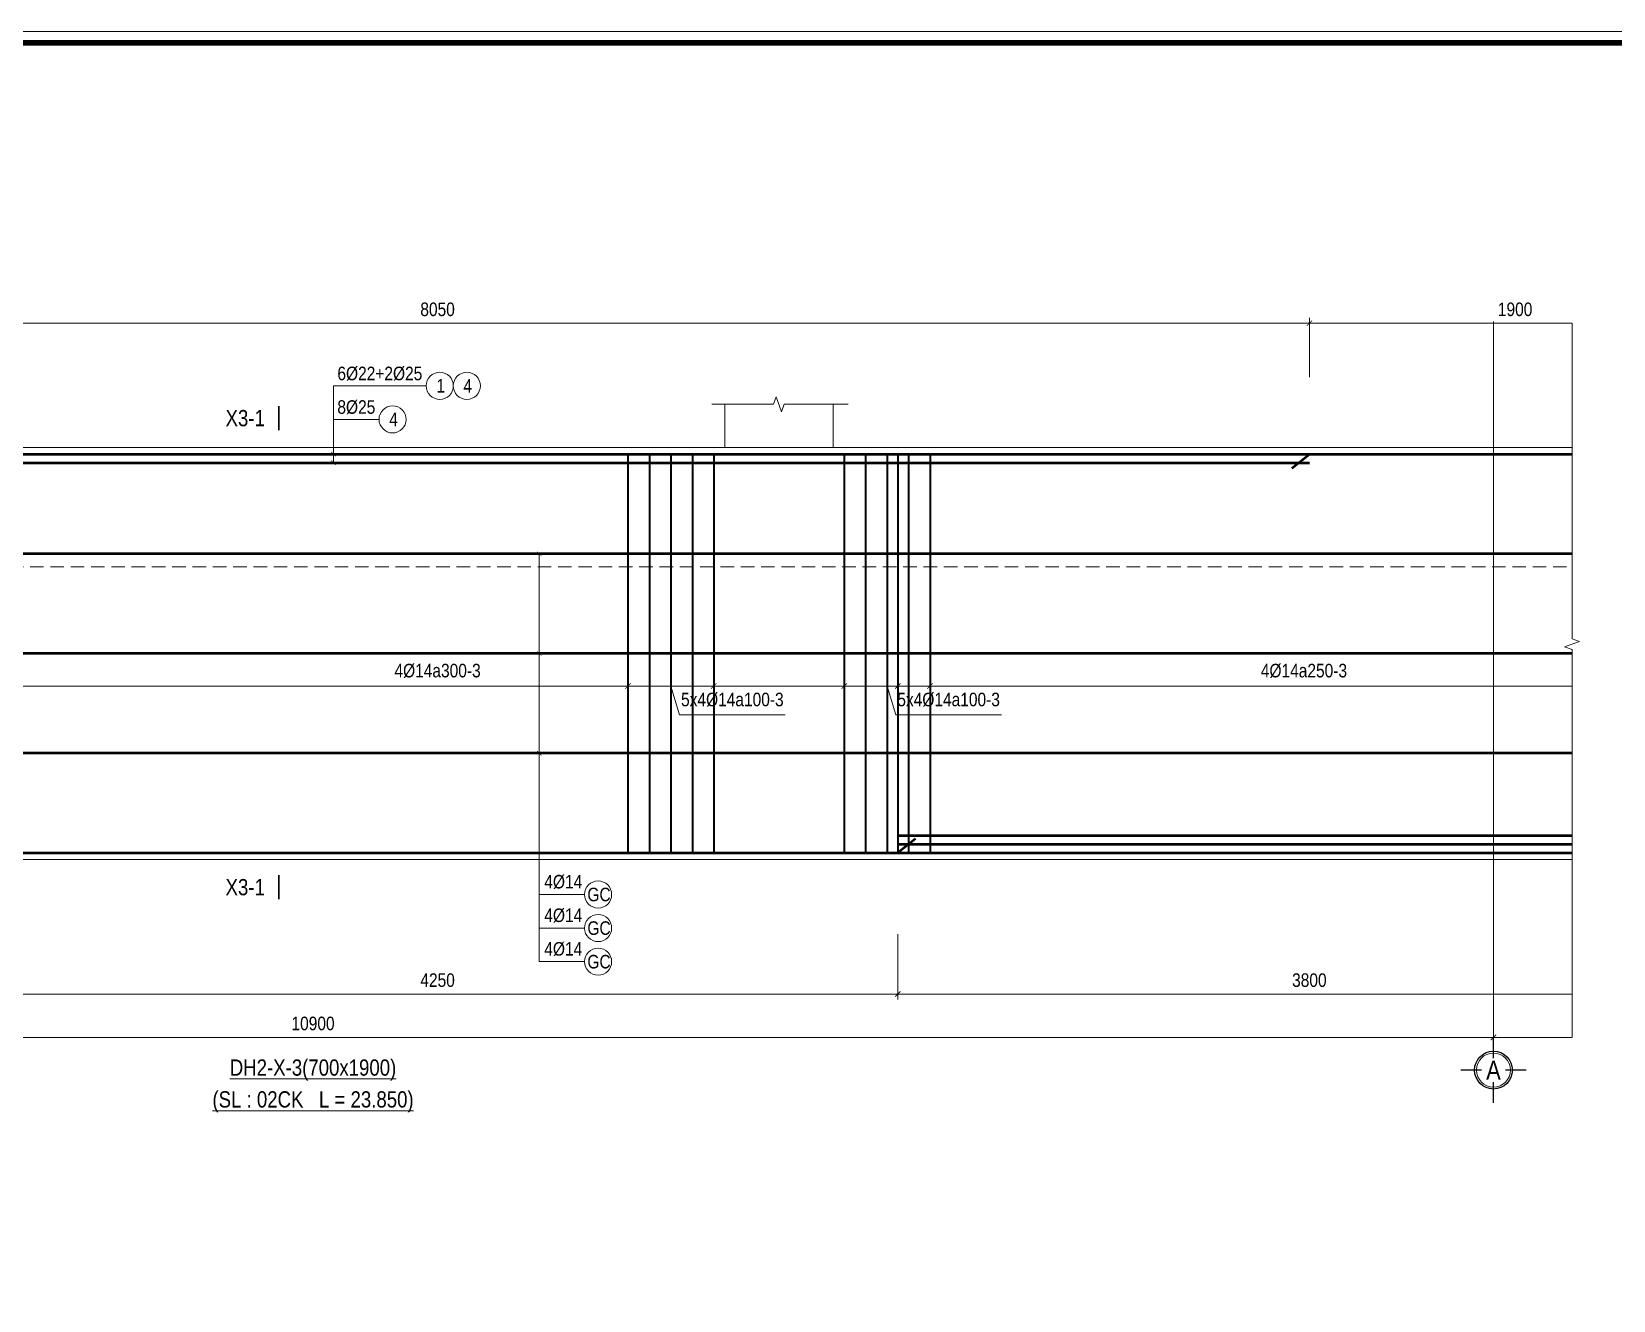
# Model space of a CAD drawing. Header units: millimetres. Extents: x 3014920 to 3563667, y -1638653 to -1356471.
# Drawn here: x 3047364 to 3054667, y -1592170 to -1586316 of the extents above; entities that cross this region are included whole.
import ezdxf
from ezdxf.enums import TextEntityAlignment as Align
from ezdxf.xclip import XClip

# ---------------------------------------------------------------- set-up
doc = ezdxf.new("R2010")
doc.units = ezdxf.units.MM
doc.header["$MEASUREMENT"] = 0
doc.header["$XCLIPFRAME"] = 0
doc.header["$PDMODE"] = 2
for name, pattern in [('6 TANG DIEN HINH 14-15$0$ACAD_ISO10W100', [18, 12, -3, 0, -3]), ('ACAD_ISO04W100', [30, 24, -3, 0, -3]), ('HIDDEN', [0.375, 0.25, -0.125])]:
    doc.linetypes.add(name, pattern=pattern)
doc.layers.get('0').update_dxf_attribs({"lineweight": 9})
doc.layers.get('Defpoints').update_dxf_attribs({"color": 10, "lineweight": 0})
for name, color, linetype, lineweight in [('2', 2, 'Continuous', 20), ('CDAI', 21, 'Continuous', 40), ('CTHEP', 50, 'Continuous', 50), ('DBAO', 90, 'Continuous', 13), ('DGIONG', 130, 'Continuous', 13), ('KTH', 154, 'Continuous', 9), ('Net khuat', 8, 'HIDDEN', 13), ('TEXT', 7, 'Continuous', 15), ('TRUC', 251, 'ACAD_ISO04W100', 9)]:
    doc.layers.add(name, color=color, linetype=linetype, lineweight=lineweight)
doc.layers.add('8', color=8, linetype='Continuous')
doc.styles.add('HELVECONDENSE', font='VHELVCN_0.TTF')
doc.styles.add('Star-HelCon', font='VHELVCN_0.TTF')
doc.styles.add('TTP-HelCon', font='VHELVCN_0.TTF')
doc.styles.add('VNI-HELVE-CONDENSE', font='VHELVCN_0.TTF')
doc.dimstyles.new('kc-25', dxfattribs={"dimtxt": 62.5, "dimasz": 20, "dimexe": 20, "dimexo": 50, "dimgap": 25, "dimtad": 3, "dimdec": 0, "dimzin": 0, "dimdsep": 46, "dimtxsty": 'VNI-HELVE-CONDENSE', "dimblk": 'DIM', "dimcen": 2.5, "dimclrd": 256, "dimclre": 154, "dimclrt": 7, "dimaunit": 1, "dimadec": 0, "dimazin": 0, "dimtfac": 1, "dimtdec": 0, "dimtix": 1, "dimtmove": 0, "dimatfit": 3, "dimldrblk": 'DOT', "dimfxl": 1, "dimtolj": 1, "dimtzin": 0, "dimarcsym": 0})
doc.dimstyles.new('TTP-25', dxfattribs={"dimscale": 25, "dimtxt": 2.5, "dimasz": 1, "dimexe": 1, "dimexo": 1, "dimgap": 0.09, "dimtad": 0, "dimdec": 4, "dimrnd": 1, "dimzin": 9, "dimdsep": 46, "dimtxsty": 'TTP-HelCon', "dimblk": 'ARCHTICK', "dimcen": 0.09, "dimdle": 1.5, "dimclrd": 256, "dimclre": 256, "dimclrt": 7, "dimadec": 0, "dimazin": 0, "dimtfac": 1, "dimtdec": 4, "dimtmove": 0, "dimatfit": 3, "dimldrblk": 'ARCHTICK', "dimfxl": 1, "dimtvp": 1, "dimtolj": 1, "dimtzin": 0, "dimarcsym": 0})

# ---------------------------------------------------------------- blocks, each defined once
blk = doc.blocks.new('_ArchTick')
at = {"color": 0, "linetype": 'ByBlock', "const_width": 0.15}
blk.add_lwpolyline([(-0.5, -0.5), (0.5, 0.5)], dxfattribs=at)
blk = doc.blocks.new('*D1165')
at = {"layer": 'Defpoints', "color": 0, "transparency": 16777216}
for p in [(46.7, -473.4), (10946.7, -473.4), (46.7, -974.4)]:
    blk.add_point(p, dxfattribs=at)
at = {"layer": 'KTH', "lineweight": -2, "transparency": 16777216}
for p, q in [((46.7, -498.4), (46.7, -999.4)), ((10946.7, -498.4), (10946.7, -999.4)), ((10984.2, -974.4), (9.2, -974.4))]:
    blk.add_line(p, q, dxfattribs=at)
at = {"layer": 'KTH', "lineweight": -2, "transparency": 16777216, "xscale": 25, "yscale": 25, "zscale": 25, "rotation": 180}
blk.add_blockref('_ArchTick', (46.7, -974.4), dxfattribs=at)
at = {"layer": 'KTH', "lineweight": -2, "transparency": 16777216, "xscale": 25, "yscale": 25, "zscale": 25}
blk.add_blockref('_ArchTick', (10946.7, -974.4), dxfattribs=at)
at = {"layer": 'KTH', "color": 7, "transparency": 16777216, "insert": (5496.7, -910.5), "char_height": 62.5, "attachment_point": 5, "style": 'TTP-HelCon'}
blk.add_mtext('\\A1;10900', dxfattribs=at)
blk = doc.blocks.new('*D1166')
at = {"layer": 'Defpoints', "color": 0, "transparency": 16777216}
for p in [(2046.7, 2321), (2046.7, 2047), (10096.7, 2047)]:
    blk.add_point(p, dxfattribs=at)
at = {"layer": 'KTH', "lineweight": -2, "transparency": 16777216}
for p, q in [((2046.7, 2072), (2046.7, 2346)), ((10096.7, 2072), (10096.7, 2346)), ((10134.2, 2321), (2009.2, 2321))]:
    blk.add_line(p, q, dxfattribs=at)
at = {"layer": 'KTH', "lineweight": -2, "transparency": 16777216, "xscale": 25, "yscale": 25, "zscale": 25, "rotation": 180}
blk.add_blockref('_ArchTick', (2046.7, 2321), dxfattribs=at)
at = {"layer": 'KTH', "lineweight": -2, "transparency": 16777216, "xscale": 25, "yscale": 25, "zscale": 25}
blk.add_blockref('_ArchTick', (10096.7, 2321), dxfattribs=at)
at = {"layer": 'KTH', "color": 7, "transparency": 16777216, "insert": (6071.7, 2384.9), "char_height": 62.5, "attachment_point": 5, "style": 'TTP-HelCon'}
blk.add_mtext('\\A1;8050', dxfattribs=at)
blk = doc.blocks.new('*D1169')
at = {"layer": 'Defpoints', "color": 0, "transparency": 16777216}
for p in [(3946.7, -473.4), (8196.7, -473.4), (8196.7, -774.4)]:
    blk.add_point(p, dxfattribs=at)
at = {"layer": 'KTH', "lineweight": -2, "transparency": 16777216}
for p, q in [((3946.7, -498.4), (3946.7, -799.4)), ((8196.7, -498.4), (8196.7, -799.4)), ((3909.2, -774.4), (8234.2, -774.4))]:
    blk.add_line(p, q, dxfattribs=at)
at = {"layer": 'KTH', "lineweight": -2, "transparency": 16777216, "xscale": 25, "yscale": 25, "zscale": 25, "rotation": 180}
blk.add_blockref('_ArchTick', (3946.7, -774.4), dxfattribs=at)
at = {"layer": 'KTH', "lineweight": -2, "transparency": 16777216, "xscale": 25, "yscale": 25, "zscale": 25}
blk.add_blockref('_ArchTick', (8196.7, -774.4), dxfattribs=at)
at = {"layer": 'KTH', "color": 7, "transparency": 16777216, "insert": (6071.7, -710.6), "char_height": 62.5, "attachment_point": 5, "style": 'TTP-HelCon'}
blk.add_mtext('\\A1;4250', dxfattribs=at)
blk = doc.blocks.new('*D1171')
at = {"layer": 'Defpoints', "color": 0, "transparency": 16777216}
for p in [(3946.7, 1144.2), (8196.7, 1144.2), (8196.7, 647)]:
    blk.add_point(p, dxfattribs=at)
at = {"layer": 'KTH', "lineweight": -2, "transparency": 16777216}
for p, q in [((3946.7, 1119.2), (3946.7, 622)), ((8196.7, 1119.2), (8196.7, 622)), ((3909.2, 647), (8234.2, 647))]:
    blk.add_line(p, q, dxfattribs=at)
at = {"layer": 'KTH', "lineweight": -2, "transparency": 16777216, "xscale": 25, "yscale": 25, "zscale": 25, "rotation": 180}
blk.add_blockref('_ArchTick', (3946.7, 647), dxfattribs=at)
at = {"layer": 'KTH', "lineweight": -2, "transparency": 16777216, "xscale": 25, "yscale": 25, "zscale": 25}
blk.add_blockref('_ArchTick', (8196.7, 647), dxfattribs=at)
at = {"layer": 'KTH', "color": 7, "transparency": 16777216, "insert": (6071.7, 717), "char_height": 62.5, "attachment_point": 5, "style": 'TTP-HelCon'}
blk.add_mtext('\\A1;4Þ14a300-3', dxfattribs=at)
blk = doc.blocks.new('dau truc')
blk.add_circle((0, 0), 180)
at = {"layer": '8'}
for p, q in [((0, 127), (0, 345)), ((-127, 0), (-345, 0)), ((0, -345), (0, -127)), ((345, 0), (127, 0))]:
    blk.add_line(p, q, dxfattribs=at)
blk.add_circle((0, 0), 200, dxfattribs=at)
at = {"layer": 'TEXT', "style": 'HELVECONDENSE'}
blk.add_attdef('A', text='', height=233, dxfattribs=at).set_placement((0, 0), align=Align.MIDDLE)
blk = doc.blocks.new('DIM')
h = blk.add_hatch(color=1)
h.paths.add_polyline_path([(0.49, 0.29, 1), (0.29, 0.49), (-0.19, 0), (0.19, 0)])
h.paths.add_polyline_path([(0.19, 0), (-0.19, 0), (-0.49, -0.29, 1), (-0.29, -0.49)])
at = {"color": 9}
for p, q in [((-0.19, 0), (-1.5, 0)), ((0.19, 0), (1.5, 0))]:
    blk.add_line(p, q, dxfattribs=at)
at = {"color": 1}
for p, q in [((-0.49, -0.29), (0.29, 0.49)), ((-0.29, -0.49), (0.49, 0.29)), ((-0.19, 0), (0.19, 0))]:
    blk.add_line(p, q, dxfattribs=at)
blk.add_arc((-0.39, -0.39), 0.138, 135, 315, dxfattribs=at)
blk = doc.blocks.new('*D1176')
at = {"layer": 'Defpoints', "color": 0, "transparency": 16777216}
for p in [(8196.7, 1144.2), (11946.7, 1144.2), (8196.7, 647)]:
    blk.add_point(p, dxfattribs=at)
at = {"layer": 'KTH', "lineweight": -2, "transparency": 16777216}
for p, q in [((8196.7, 1119.2), (8196.7, 622)), ((11946.7, 1119.2), (11946.7, 622)), ((11984.2, 647), (8159.2, 647))]:
    blk.add_line(p, q, dxfattribs=at)
at = {"layer": 'KTH', "lineweight": -2, "transparency": 16777216, "xscale": 25, "yscale": 25, "zscale": 25, "rotation": 180}
blk.add_blockref('_ArchTick', (8196.7, 647), dxfattribs=at)
at = {"layer": 'KTH', "lineweight": -2, "transparency": 16777216, "xscale": 25, "yscale": 25, "zscale": 25}
blk.add_blockref('_ArchTick', (11946.7, 647), dxfattribs=at)
at = {"layer": 'KTH', "color": 7, "transparency": 16777216, "insert": (10071.7, 717), "char_height": 62.5, "attachment_point": 5, "style": 'TTP-HelCon'}
blk.add_mtext('\\A1;4Þ14a250-3', dxfattribs=at)
blk = doc.blocks.new('*D1177')
at = {"layer": 'Defpoints', "color": 0, "transparency": 16777216}
for p in [(11996.7, 2321), (10096.7, 2047), (11996.7, 2047)]:
    blk.add_point(p, dxfattribs=at)
at = {"layer": 'KTH', "lineweight": -2, "transparency": 16777216}
for p, q in [((10096.7, 2072), (10096.7, 2346)), ((11996.7, 2072), (11996.7, 2346)), ((10059.2, 2321), (12034.2, 2321))]:
    blk.add_line(p, q, dxfattribs=at)
at = {"layer": 'KTH', "lineweight": -2, "transparency": 16777216, "xscale": 25, "yscale": 25, "zscale": 25, "rotation": 180}
blk.add_blockref('_ArchTick', (10096.7, 2321), dxfattribs=at)
at = {"layer": 'KTH', "lineweight": -2, "transparency": 16777216, "xscale": 25, "yscale": 25, "zscale": 25}
blk.add_blockref('_ArchTick', (11996.7, 2321), dxfattribs=at)
at = {"layer": 'KTH', "color": 7, "transparency": 16777216, "insert": (11046.7, 2384.9), "char_height": 62.5, "attachment_point": 5, "style": 'TTP-HelCon'}
blk.add_mtext('\\A1;1900', dxfattribs=at)
blk = doc.blocks.new('*D1181')
at = {"layer": 'Defpoints', "color": 0, "transparency": 16777216}
for p in [(8196.7, -473.4), (11996.7, -473.4), (8196.7, -774.4)]:
    blk.add_point(p, dxfattribs=at)
at = {"layer": 'KTH', "lineweight": -2, "transparency": 16777216}
for p, q in [((8196.7, -498.4), (8196.7, -799.4)), ((11996.7, -498.4), (11996.7, -799.4)), ((12034.2, -774.4), (8159.2, -774.4))]:
    blk.add_line(p, q, dxfattribs=at)
at = {"layer": 'KTH', "lineweight": -2, "transparency": 16777216, "xscale": 25, "yscale": 25, "zscale": 25, "rotation": 180}
blk.add_blockref('_ArchTick', (8196.7, -774.4), dxfattribs=at)
at = {"layer": 'KTH', "lineweight": -2, "transparency": 16777216, "xscale": 25, "yscale": 25, "zscale": 25}
blk.add_blockref('_ArchTick', (11996.7, -774.4), dxfattribs=at)
at = {"layer": 'KTH', "color": 7, "transparency": 16777216, "insert": (10096.7, -710.6), "char_height": 62.5, "attachment_point": 5, "style": 'TTP-HelCon'}
blk.add_mtext('\\A1;3800', dxfattribs=at)
blk = doc.blocks.new('*D1184')
at = {"layer": 'Defpoints', "color": 0, "transparency": 16777216}
for p in [(10946.7, -473.4), (23196.7, -473.4), (23196.7, -974.4)]:
    blk.add_point(p, dxfattribs=at)
at = {"layer": 'KTH', "lineweight": -2, "transparency": 16777216}
for p, q in [((10946.7, -498.4), (10946.7, -999.4)), ((23196.7, -498.4), (23196.7, -999.4)), ((10909.2, -974.4), (23234.2, -974.4))]:
    blk.add_line(p, q, dxfattribs=at)
at = {"layer": 'KTH', "lineweight": -2, "transparency": 16777216, "xscale": 25, "yscale": 25, "zscale": 25, "rotation": 180}
blk.add_blockref('_ArchTick', (10946.7, -974.4), dxfattribs=at)
at = {"layer": 'KTH', "lineweight": -2, "transparency": 16777216, "xscale": 25, "yscale": 25, "zscale": 25}
blk.add_blockref('_ArchTick', (23196.7, -974.4), dxfattribs=at)
at = {"layer": 'KTH', "color": 7, "transparency": 16777216, "insert": (17071.7, -910.5), "char_height": 62.5, "attachment_point": 5, "style": 'TTP-HelCon'}
blk.add_mtext('\\A1;12250', dxfattribs=at)
blk = doc.blocks.new('MC')
at = {"layer": 'CTHEP', "const_width": 10, "elevation": 0}
blk.add_lwpolyline([(36.4, 150), (36.4, 0)], dxfattribs=at)
at = {"layer": 'TEXT', "style": 'TTP-HelCon'}
blk.add_attdef('A', text='', height=100, dxfattribs=at).set_placement((-50, 25.5), align=Align.RIGHT)
blk = doc.blocks.new('*D1192')
at = {"layer": 'Defpoints', "color": 0, "transparency": 16777216}
for p in [(6950.9, 1144.2), (7346.7, 1119.2), (7346.7, 647)]:
    blk.add_point(p, dxfattribs=at)
at = {"layer": 'KTH', "lineweight": -2, "transparency": 16777216}
for p, q in [((6950.9, 1119.2), (6950.9, 622)), ((7346.7, 1094.2), (7346.7, 622)), ((6913.4, 647), (7384.2, 647)), ((7148.8, 647), (7188.8, 513.8)), ((7188.8, 513.8), (7676.3, 513.8))]:
    blk.add_line(p, q, dxfattribs=at)
at = {"layer": 'KTH', "lineweight": -2, "transparency": 16777216, "xscale": 25, "yscale": 25, "zscale": 25, "rotation": 180}
blk.add_blockref('_ArchTick', (6950.9, 647), dxfattribs=at)
at = {"layer": 'KTH', "lineweight": -2, "transparency": 16777216, "xscale": 25, "yscale": 25, "zscale": 25}
blk.add_blockref('_ArchTick', (7346.7, 647), dxfattribs=at)
at = {"layer": 'KTH', "color": 7, "transparency": 16777216, "insert": (7432.6, 583.7), "char_height": 62.5, "attachment_point": 5, "style": 'TTP-HelCon'}
blk.add_mtext('\\A1;5x4Þ14a100-3', dxfattribs=at)
blk = doc.blocks.new('*D1193')
at = {"layer": 'Defpoints', "color": 0, "transparency": 16777216}
for p in [(7949.5, 1144.2), (8345.3, 1119.2), (8345.3, 647)]:
    blk.add_point(p, dxfattribs=at)
at = {"layer": 'KTH', "lineweight": -2, "transparency": 16777216}
for p, q in [((7949.5, 1119.2), (7949.5, 622)), ((8345.3, 1094.2), (8345.3, 622)), ((7912, 647), (8382.8, 647)), ((8147.4, 647), (8187.4, 513.8)), ((8187.4, 513.8), (8674.9, 513.8))]:
    blk.add_line(p, q, dxfattribs=at)
at = {"layer": 'KTH', "lineweight": -2, "transparency": 16777216, "xscale": 25, "yscale": 25, "zscale": 25, "rotation": 180}
blk.add_blockref('_ArchTick', (7949.5, 647), dxfattribs=at)
at = {"layer": 'KTH', "lineweight": -2, "transparency": 16777216, "xscale": 25, "yscale": 25, "zscale": 25}
blk.add_blockref('_ArchTick', (8345.3, 647), dxfattribs=at)
at = {"layer": 'KTH', "color": 7, "transparency": 16777216, "insert": (8431.2, 583.7), "char_height": 62.5, "attachment_point": 5, "style": 'TTP-HelCon'}
blk.add_mtext('\\A1;5x4Þ14a100-3', dxfattribs=at)
blk = doc.blocks.new('CHG_XX_Khung ten')
blk.add_lwpolyline([(15, 579), (826, 579), (826, 15), (15, 15)], close=True)
at = {"color": 4, "linetype": 'Continuous', "const_width": 1}
blk.add_lwpolyline([(17, 577), (824, 577), (824, 17), (17, 17)], close=True, dxfattribs=at)
blk = doc.blocks.new('2X-3')
at = {"layer": 'CDAI', "elevation": 0}
for points in [[(6950.86242, 1717.04126), (6950.86242, -122.95874)], [(7050.67466, 1717.04126), (7050.67466, -122.95874)], [(7149.35543, 1717.04126), (7149.35543, -122.95874)], [(7248.0362, 1717.04126), (7248.0362, -122.95874)], [(7346.71697, 1717.04125), (7346.71697, -122.95874)], [(7346.71794, 1717.04125), (7346.71794, -122.95874)], [(7949.45898, 1717.04125), (7949.45898, -122.95874)], [(8048.13975, 1717.04126), (8048.13975, -122.95874)], [(8146.82052, 1717.04126), (8146.82052, -122.95874)], [(8196.71653, 1717.04124), (8196.71653, -122.95875)], [(8245.50129, 1717.04126), (8245.50129, -122.95874)], [(8345.31353, 1717.04126), (8345.31353, -122.95874)]]:
    blk.add_lwpolyline(points, dxfattribs=at)
at = {"layer": 'CTHEP'}
for p, q in [((10015.29064, 1652.51575), (10096.71653, 1717.04124)), ((23866.71795, 1257.04128), (101.25775, 1257.04127)), ((23866.71795, 797.04128), (101.25775, 797.04127)), ((23866.71795, 337.04128), (101.25775, 337.04127)), ((8278.14242, -58.43326), (8196.71653, -122.95875))]:
    blk.add_line(p, q, dxfattribs=at)
at = {"layer": 'CTHEP', "elevation": 0}
for points in [[(71.25775, 1717.04127), (71.25775, 1717.04127), (23864.67004, 1717.04127)], [(2046.70849, 1677.04127), (10096.71653, 1677.04124)], [(71.25775, -122.95873), (23866.71795, -122.95872), (23866.71795, 577.04128)], [(8196.71653, -42.95876), (17646.70925, -42.95876)], [(8196.71653, -82.95876), (17646.70925, -82.95876)]]:
    blk.add_lwpolyline(points, dxfattribs=at)
at = {"layer": 'DBAO', "linetype": 'Continuous'}
for p, q in [((7398.08797, 1947.04126), (7398.08797, 1747.04126)), ((7898.08797, 1747.04126), (7898.08797, 1947.04126)), ((346.716, 1747.04127), (11996.71653, 1747.04125))]:
    blk.add_line(p, q, dxfattribs=at)
at = {"layer": 'DBAO', "linetype": 'Continuous', "elevation": 0, "flags": 128}
blk.add_lwpolyline([(23896.71795, 1747.04127), (23896.71795, -152.95873), (46.716, -152.95873)], dxfattribs=at)
at = {"layer": 'DGIONG', "linetype": 'Continuous', "elevation": 0, "flags": 128}
blk.add_lwpolyline([(7966.97184, 1947.04126), (7672.23186, 1947.04126), (7659.73186, 1912.69779), (7634.73186, 1981.38472), (7622.23186, 1947.04126), (7337.61932, 1947.04126)], dxfattribs=at)
at = {"layer": 'DGIONG'}
for centre in [(6081.86123, 2032.28961), (6206.86123, 2032.28961), (5863.97173, 1877.30861), (6812.91183, -315.00299), (6812.91183, -469.98399), (6812.91162, -624.96499)]:
    blk.add_circle(centre, 62.5, dxfattribs=at)
at = {"layer": 'Net khuat', "ltscale": 250}
for p, q in [((10946.71816, 1747.04127), (10946.71816, 447.04127)), ((346.716, 1197.04127), (11996.72425, 1197.04125))]:
    blk.add_line(p, q, dxfattribs=at)
at = {"layer": 'TRUC', "linetype": '6 TANG DIEN HINH 14-15$0$ACAD_ISO10W100', "ltscale": 1250, "elevation": 0}
blk.add_lwpolyline([(10946.71794, 2328.84443), (10946.71794, -811.60016)], dxfattribs=at)
at = {"xscale": 0.75, "yscale": 0.75, "zscale": 0.75}
blk.add_blockref('MC', (5311.85479, 1826.54752), dxfattribs=at).add_auto_attribs({'A': 'X3-1'})
ref = blk.add_blockref('MC', (5311.85479, -224.51677), dxfattribs=dict(xscale=-0.75, yscale=0.75, zscale=0.75, rotation=180))
ref.add_attrib('A', 'X3-1', dxfattribs={"layer": 'TEXT', "height": 75, "style": 'TTP-HelCon'}).set_placement((5274.35479, -318.64721), align=Align.RIGHT)
at = {"layer": '2', "ltscale": 300}
ref = blk.add_blockref('dau truc', (10946.71794, -1125.24676), dxfattribs=dict(at, xscale=0.4367131295148283, yscale=0.4367131295148283, zscale=0.4367131295148283))
ref.add_attrib('A', 'A', dxfattribs={"layer": 'TEXT', "height": 87.5, "style": 'HELVECONDENSE'}).set_placement((10946.71794, -1125.24676), align=Align.MIDDLE)
at = {"layer": 'TEXT', "style": 'TTP-HelCon'}
for s, p in [('6Þ22+2Þ25', (5609.05335, 2058.14255, 0)), ('8Þ25', (5609.05335, 1903.16155, 0)), ('4Þ14', (6564.4236, -287.10593, 0)), ('4Þ14', (6564.4236, -442.08693, 0)), ('4Þ14', (6564.42339, -597.06793, 0))]:
    blk.add_text(s, height=62.5, dxfattribs=at).set_placement(p)
at = {"layer": 'TEXT', "style": 'Star-HelCon'}
for s, p in [('1', (6086.02789, 2032.28961)), ('4', (6211.02789, 2032.28961)), ('4', (5868.13839, 1877.30861)), ('GC', (6817.0785, -315.00299)), ('GC', (6817.0785, -469.98399)), ('GC', (6817.07829, -624.96499))]:
    blk.add_text(s, height=62.5, dxfattribs=at).set_placement(p, align=Align.MIDDLE)
at = {"layer": 'TEXT', "color": 6, "style": 'TTP-HelCon'}
for s, p in [('%%UDH2-X-3(700x1900)', (5496.71697, -1151.07223)), ('%%U(SL : 02CK   L = 23.850)', (5496.71697, -1297.96682))]:
    blk.add_text(s, height=75, dxfattribs=at).set_placement(p, align=Align.CENTER)
at = {"layer": 'KTH'}
for base, p1, p2, picture, middle in [((2046.70849, 2321.04585), (10096.71653, 2047.04125), (2046.70849, 2047.04127), '*D1166', (6071.71251, 2384.87919)), ((46.716, -974.38225), (10946.716, -473.38225), (46.716, -473.38223), '*D1165', (5496.716, -910.54892)), ((8196.71653, -774.42652), (3946.70849, -473.38223), (8196.71653, -473.38225), '*D1169', (6071.71251, -710.59318))]:
    dim = blk.add_linear_dim(base=base, p1=p1, p2=p2, dimstyle='TTP-25', override={"dimtmove": 1}, dxfattribs=at)
    dim.commit()
    dim.dimension.update_dxf_attribs({"geometry": picture, "text_midpoint": middle})
for base, p1, p2, picture, middle in [((11996.71653, 2321.04585), (10096.71653, 2047.04125), (11996.71653, 2047.04125), '*D1177', (11046.71653, 2384.87919)), ((8196.71653, -774.42652), (11996.71653, -473.38225), (8196.71653, -473.38225), '*D1181', (10096.71653, -710.59318)), ((23196.7179427519, -974.3822548524), (10946.7159953779, -473.3822548473), (23196.7179427519, -473.3822263819), '*D1184', (17071.7169690649, -910.5489215191))]:
    dim = blk.add_linear_dim(base=base, p1=p1, p2=p2, angle=180, dimstyle='TTP-25', override={"dimtmove": 1}, dxfattribs=at)
    dim.commit()
    dim.dimension.update_dxf_attribs({"geometry": picture, "text_midpoint": middle})
for base, p1, p2, text, picture, middle in [((8196.71653, 647.04124), (3946.70849, 1144.17794), (8196.71653, 1144.17791), '4Þ14a300-3', '*D1171', (6071.71251, 716.95791)), ((7346.71697, 647.04125), (6950.86242, 1144.17793), (7346.71697, 1119.17793), '5x4Þ14a100-3', '*D1192', (7191.01469, 583.70792)), ((8345.31353, 647.04125), (7949.45898, 1144.17793), (8345.31353, 1119.17793), '5x4Þ14a100-3', '*D1193', (8189.61126, 583.70792))]:
    dim = blk.add_linear_dim(base=base, p1=p1, p2=p2, text=text, dimstyle='TTP-25', override={"dimtmove": 1}, dxfattribs=at)
    dim.commit()
    dim.dimension.update_dxf_attribs({"geometry": picture, "text_midpoint": middle})
dim = blk.add_linear_dim(base=(8196.71653, 647.04124), p1=(11946.71653, 1144.17791), p2=(8196.71653, 1144.17791), angle=180, text='4Þ14a250-3', dimstyle='TTP-25', override={"dimtmove": 1}, dxfattribs=at)
dim.commit()
dim.dimension.update_dxf_attribs({"geometry": '*D1176', "text_midpoint": (10071.71653, 716.95791)})
at = {"layer": 'DGIONG'}
for points in [[(5590.54158, 1717.04127), (5590.54132, 2032.28961), (6019.36123, 2032.28961)], [(5590.54158, 1677.04127), (5590.54132, 1877.30861), (5801.47173, 1877.30861)], [(6541.41183, 1257.04127), (6541.41157, -315.00299), (6750.41183, -315.00299)], [(6541.41183, 797.04127), (6541.41157, -469.98399), (6750.41183, -469.98399)], [(6541.41162, 337.04127), (6541.41136, -624.96499), (6750.41162, -624.96499)]]:
    blk.add_leader(points, dimstyle='kc-25', override={"dimtad": 0, "dimldrblk": 'ArchTick', "dimfxl": 100, "dimarcsym": 1}, dxfattribs=at)

msp = doc.modelspace()

# ---------------------------------------------------------------- linework, layer by layer
at = {"layer": 'DGIONG', "linetype": 'Continuous', "elevation": 0, "flags": 128}
msp.add_lwpolyline([(3054476.18732, -1590956.98659), (3054476.18754, -1589167.85144), (3054441.84408, -1589155.35144), (3054510.53101, -1589130.35144), (3054476.18754, -1589117.85144), (3054476.18732, -1587661.55848)], dxfattribs=at)

# ---------------------------------------------------------------- block references
at = {"layer": 'DBAO'}
ref = msp.add_blockref('2X-3', (3043166.49112, -1589982.60433), dxfattribs=at)
XClip(ref).set_block_clipping_path([(-1185.3608363113, -1512.1178736404), (11308.5570905335, 3053.1334681436)])

# ---------------------------------------------------------------- next in the draw order: block references
at = {"color": 5, "xscale": 25.92478421704392, "yscale": 25.92478421704392, "zscale": 25.92478421704392}
msp.add_blockref('CHG_XX_Khung ten', (3040401.37088, -1601326.46106), dxfattribs=at)

doc.saveas('drawing.dxf')
